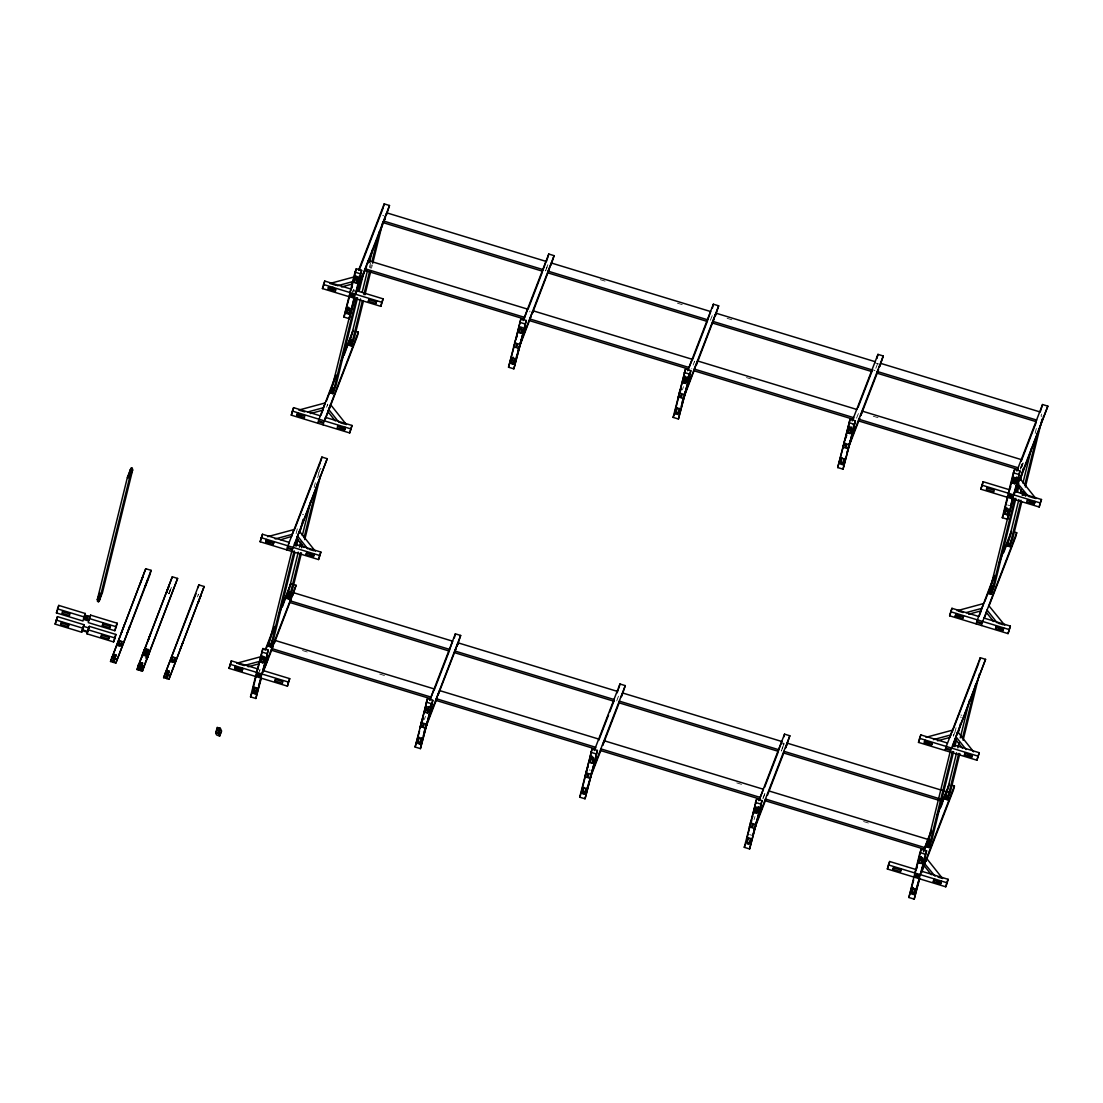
<?xml version="1.0" encoding="UTF-8"?>
<svg xmlns="http://www.w3.org/2000/svg" width="1103" height="1103" viewBox="0 0 1103 1103"><rect width="100%" height="100%" fill="white"/><g stroke="black" fill="none" stroke-linecap="round" stroke-linejoin="round"><path stroke-width="0.75" stroke-dasharray="5 3.75" d="M169.71 593.455L168.552 593.552L169.283 592.89M198.264 594.972L198.457 594.159L197.409 596.888M353.015 291.426L353.415 289.799L354.477 290.117L353.47 294.198M327.357 405.766L327.756 404.139L326.543 407.255M296.1 533.659L297.327 528.682M314.121 487.554L315.348 482.59M317.692 477.709L319.318 471.091M369.381 267.56L370.608 262.597M370.387 268.126L371.201 264.817M371.504 268.208L372.318 264.899M529.771 311.873L529.978 311.06M545.764 270.125L545.571 270.938L547.143 266.857M694.366 362.032L694.559 361.219L691.733 368.857M781.503 742.609L784.164 743.422L783.957 744.235L781.31 743.436M953.75 734.501L953.35 736.142L954.564 733.012M954.867 732.64L956.08 727.677M1035.152 433.355L1036.379 428.391M1041.535 414.039L1041.025 416.079L1042.087 416.396M424.434 719.514L425.427 716.302M682.426 389.883L683.433 386.67M754.038 819.626L755.004 816.482M168.676 593.814L170.262 589.719M169.807 591.525L171.392 587.43M169.076 593.704L170.662 589.609M352.091 293.205L353.415 289.799M318.822 472.718L320.408 468.623L321.469 468.954M258.681 672.995L260.005 669.59L259.591 671.217L260.653 671.548M546.288 268.76L547.874 264.665M710.36 320.284L712.786 314.286M616.742 700.901L619.045 694.628M856.521 418.202L858.947 412.191M877.574 363.632L874.734 371.27L874.941 370.456L872.294 369.643M763.097 797.993L765.206 792.533M782.055 748.882L784.164 743.422M762.904 798.806L765.013 793.36M782.909 746.965L781.324 751.06L781.531 750.247L778.87 749.433M1020.234 468.444L1022.329 462.984M1022.578 463.15L1020.468 468.61L1021.53 468.94M1020.496 469.285L1022.605 463.825M1023.212 462.902L1020.909 469.175L1023.005 463.729M874.913 362.818L878.898 364.031M600.28 279.666L606.843 281.679M677.449 303.187L684.025 305.2M727.098 318.326L733.66 320.325M382.686 215.43L383.747 215.761M746.441 377.584L753.004 379.584M873.259 416.231L879.822 418.244M1007.618 504.981L1009.741 505.629M302.484 514.343L303.546 514.66M960.823 714.978L961.885 715.309M960.327 717.033L961.389 717.35M302.498 650.549L309.074 652.549M379.68 674.071L386.243 676.07M736.763 782.896L743.339 784.895M863.594 821.556L870.157 823.555M589.167 769.908L590.229 770.239M749.613 834.613L751.736 835.261"/><path stroke-width="1.5" d="M56.432 612.91L58.749 605.409L85.289 613.502L83.58 618.549L88.888 620.162L90.598 615.116L117.152 623.209L116.146 627.29L114.822 630.709L88.281 622.616L88.681 620.989L83.373 619.362L82.973 621.003L56.432 612.91L57.742 609.49M58.073 608.139L58.749 605.409M55.15 624.133L57.466 616.646L84.021 624.725L82.298 629.772L87.606 631.399L89.329 626.352L115.87 634.446L114.864 638.527L113.554 641.932L86.999 633.839L87.413 632.212L82.105 630.585L81.691 632.226L55.15 624.133L57.466 616.646M60.762 624.532L61.161 622.892L68.593 625.153L68.193 626.794L60.762 624.532L61.644 622.257M83.58 618.549L85.289 613.502M84.283 617.583L84.697 615.957L86.82 616.605L87.013 615.777L84.89 615.143M82.298 629.772L84.021 624.725M83.015 628.82L83.414 627.18M87.013 615.777L86.158 618.3L86.82 616.605M87.22 618.631L88.075 616.108L90.198 616.756L90.598 615.116M87.882 616.922L88.075 616.108M88.888 620.162L89.288 618.535L115.829 626.628L117.152 623.209M87.606 631.399L89.329 626.352M97.257 599.88L127.397 477.365L130.554 469.175L132.677 469.823L102.538 592.339L99.38 600.528L97.257 599.88L99.89 593.056M97.547 601.397L101.752 592.862L98.608 601.728L97.547 601.397L98.608 598.667M128.182 476.841L131.326 467.989L132.388 468.306L131.877 470.347L129.244 477.172L128.182 476.841L131.326 467.989M129.327 474.152L130.554 469.175M98.608 601.728L99.118 599.687M129.244 477.172L132.388 468.306M99.38 600.528L129.52 478.013L132.677 469.823M102.386 625.594L102.786 623.967L110.217 626.228L109.817 627.869L102.386 625.594L103.268 623.319M101.118 636.831L101.517 635.19L108.949 637.451L108.549 639.092L101.118 636.831L101.986 634.556M114.822 630.709L115.829 626.628M113.554 641.932L115.87 634.446M110.521 661.483L145.748 568.721L151.056 570.334L150.049 574.415L115.829 663.096L113.706 662.448L116.036 654.961L114.974 654.63L112.644 662.131L110.521 661.483L145.748 568.721M112.644 662.131L114.974 654.63M113.706 662.448L116.036 654.961M121.661 631.743L121.454 632.557L124.294 624.918L124.087 625.732M121.151 644.193L121.826 641.477L119.703 640.829L118.697 644.91L120.82 645.558M115.829 663.096L151.056 570.334M126.969 633.356L126.762 634.184L129.602 626.545L129.396 627.359M140.081 583.997L139.888 584.811L142.714 577.172L142.508 577.986M145.389 585.61L145.196 586.424L148.023 578.785L147.83 579.599M141.515 662.724L139.199 670.21L137.075 669.576L138.992 663.703L137.668 667.122L139.791 667.77L141.515 662.724L142.577 663.041L141.97 665.495L138.785 664.53M137.668 667.122L172.302 576.8L177.611 578.427L142.384 671.189L140.26 670.541L142.177 664.682L141.115 664.351L139.199 670.21M144.355 649.653L141.846 656.754L144.355 649.653L148.078 650.784M142.577 663.041L140.867 668.087L142.99 668.735L144.3 665.33L142.384 671.189M143.845 655.596L146.244 648.922L148.367 649.57L146.313 656.382M144.19 655.734L146.244 648.922M150.835 633.012L148.009 640.65L150.311 634.377M145.968 656.244L148.367 649.57M142.99 668.735L177.611 578.427M147.154 658.367L149.663 651.28L147.154 658.367L145.568 657.884M172.302 576.8L137.075 669.576M163.616 677.656L198.843 584.893L204.152 586.506L168.924 679.283L166.801 678.635L169.117 671.134L168.056 670.817L165.74 678.304L163.616 677.656L196.003 593.731M165.74 678.304L168.056 670.817M168.456 673.864L169.117 671.134M172.799 657.002L171.792 661.097L173.916 661.745L174.922 657.65L172.799 657.002L170.951 661.786L173.074 662.434L174.922 657.65M168.924 679.283L204.152 586.506M180.065 649.543L179.858 650.356L182.698 642.718L182.491 643.532M198.168 587.623L198.843 584.893M198.485 601.797L198.278 602.61L201.118 594.972L200.911 595.785M258.074 675.45L257.675 677.09L229.01 668.349L231.327 660.849L257.868 668.942L262.9 648.523L268.208 650.136L263.19 670.555L289.731 678.648L287.414 686.149L258.736 677.407L259.136 675.781M294.322 543.958L320.863 552.051L318.546 559.552L260.143 541.752L262.473 534.252L289.014 542.345L288.614 543.972M325.054 419.002L325.454 417.361L352.009 425.455L349.692 432.955L291.289 415.155L293.605 407.655L320.146 415.748M351.499 295.659L351.099 297.286L322.421 288.559L324.737 281.058L351.292 289.151M230.32 664.93L231.327 660.849M262.473 534.252L260.143 541.752M293.605 407.655L291.289 415.155M324.075 283.774L324.737 281.058M220.586 732.93L219.373 736.059L216.574 734.915L215.761 733.192L217.181 727.415L220.366 728.38L221.62 731.068L219.759 735.894L220.462 732.516M216.298 733.343L217.718 727.58L215.761 733.192M218.422 733.991L219.842 728.214L218.091 733.288L219.759 735.894M296.9 415.541L297.3 413.915L304.731 416.176L304.331 417.803L296.9 415.541L297.769 413.267M235.601 666.088L235.201 667.715L236.607 669.493L242.233 667.977M218.946 734.157L220.366 728.38M236.607 669.493L237.007 667.866M267.629 542.897L268.029 541.27L266.623 539.491L266.223 541.118L267.629 542.897L271.848 541.752M298.775 416.3L299.175 414.673L297.755 412.894L297.355 414.521L298.775 416.3L302.98 415.155M334.126 288.559L329.907 289.703L330.307 288.076L333.12 287.304M242.053 671.01L242.453 669.369L235.022 667.108L234.622 668.735L242.053 671.01L242.922 668.735M273.186 544.413L273.585 542.773L266.154 540.511L265.754 542.138L273.186 544.413L274.068 542.138M250.533 696.862L255.951 674.802L261.259 676.415L255.841 698.475L250.533 696.862L251.842 693.442M262.9 648.523L256.158 673.988L261.466 675.601L268.208 650.136M286.697 549.846L287.097 548.205L292.405 549.818L292.005 551.459M317.829 423.235L318.229 421.608L323.537 423.221L323.138 424.862M343.943 317.057L349.375 295.011L354.683 296.624L349.251 318.684L343.943 317.057L349.127 297.948M355.001 272.138L349.568 294.198L354.876 295.811L361.619 270.345L356.31 268.732L355.001 272.138L360.309 273.765M252.615 690.299L256.103 676.167M351.678 287.58L356.31 268.732M260.763 662.214L262.169 656.506L264.293 657.154L262.886 662.862L260.763 662.214L262.776 655.954M291.716 536.389L280.755 539.725M292.116 534.748L294.074 529.523L267.657 536.665M322.876 409.737L325.22 402.926L298.789 410.068L304.8 411.902M346.549 313.459L347.955 307.751L350.078 308.399L348.672 314.107L346.549 313.459L348.562 307.199M354.173 282.423L355.58 276.715L357.703 277.363L356.297 283.071L354.173 282.423L355.979 275.722M258.281 674.636L258.681 672.995L230.017 664.268M351.692 294.846L352.091 293.205L323.427 284.464M259.343 674.953L259.743 673.326L288.407 682.068L289.731 678.648M352.56 295.976L352.16 297.617L380.825 306.358L383.141 298.858L356.6 290.765M352.753 295.163L353.153 293.536L381.831 302.263L383.141 298.858M255.248 693.897L256.654 688.189L254.531 687.541L253.125 693.263L255.248 693.897L256.13 691.636M294.873 552.603L273.696 638.692L270.538 646.882L268.415 646.234L292.033 550.204M357.551 297.755L335.974 385.499L332.816 393.688L330.693 393.04L350.644 311.915M351.457 308.606L353.898 298.665M261.411 677.78L255.841 698.475M354.821 297.989L349.251 318.684M355.993 293.219L361.619 270.345M265.644 665.233L268.153 658.146L267.739 659.773L266.154 659.291M357.455 284.96L359.054 285.443L361.563 278.356L359.964 277.859M304.083 547.46L296.886 538.402L299.354 531.122L315.279 551.183M335.229 420.863L328.032 411.805L330.486 404.525L346.411 424.586M270.538 646.882L294.156 550.852M295.383 545.888L297.01 539.27M332.816 393.688L356.434 297.658M358.061 291.04L361.729 276.136M329.894 406.979L328.032 411.805M359.054 285.443L361.563 278.356M296.5 545.985L298.127 539.353M299.754 532.735L303.022 519.485M359.192 291.137L364.073 271.269M364.845 270.428L368.402 260.611L527.689 309.157L524.118 318.974L364.845 270.428L366.43 266.333M272 648.316L271.793 649.129L274.992 640.402L434.265 688.948L433.865 690.588M274.426 642.318L274.992 640.402M367.837 262.514L368.402 260.611M301.491 552.865L292.13 590.946L288.972 599.136L286.849 598.488L298.251 552.12M299.464 547.157L300.692 542.193M302.319 535.575L310.867 500.803M363.356 301.326L354.408 337.752L351.237 345.928L349.113 345.28L360.516 298.927M362.156 292.309L367.437 270.786M369.477 262.514L372.731 249.264M292.64 595.703L296.087 585.293L290.778 583.666L282.437 606.76M320.918 461.151L321.911 457.069L327.219 458.696L299.34 532.459M383.527 206.606L384.189 203.876L389.497 205.503L386.67 214.327M288.972 599.136L300.374 552.768M301.588 547.805L302.401 544.496M304.028 537.878L317.471 483.238M351.237 345.928L362.239 301.229M363.866 294.611L369.574 271.435M372.014 261.494L379.335 231.699M304.745 539.615L320.628 475.048M364.983 294.708L370.691 271.531M372.731 263.245L382.906 221.855M290.254 600.845L289.855 602.472L449.128 651.018L452.699 641.201L293.412 592.656L290.254 600.845L449.541 649.377M383.265 222.682L386.836 212.865L546.109 261.411L542.552 271.228L383.265 222.682L385.374 217.222M383.637 221.593L383.83 220.779M292.846 594.558L293.412 592.656M386.271 214.768L386.836 212.865M355.704 331.286L358.365 332.1L357.358 336.181L325.578 418.52M274.964 681.034L275.364 679.407L282.809 681.668L282.396 683.308L274.964 681.034L275.847 678.759M314.245 554.009L313.542 556.698L306.11 554.437L306.51 552.81L313.941 555.071M368.388 301.243L368.788 299.616L376.22 301.877L375.82 303.504L368.388 301.243L369.257 298.968M313.845 555.636L311.501 556.27L311.901 554.63M344.991 429.039L342.647 429.674L343.047 428.033L345.391 427.399L344.674 430.101L337.242 427.84L337.642 426.213L345.074 428.474M287.414 686.149L288.407 682.068M318.546 559.552L320.863 552.051M349.692 432.955L352.009 425.455M380.825 306.358L381.831 302.263M426.764 724.809L420.422 748.634L415.114 747.021L427.481 698.682L432.79 700.308L427.771 720.728M520.175 345.018L513.846 368.843L508.538 367.23L520.892 318.891L526.214 320.504L521.181 340.924M419.526 731.041L415.114 747.021M420.298 727.897L421.456 723.182M422.463 719.101L427.481 698.682M514.481 344.963L508.538 367.23M515.873 339.31L520.892 318.891M425.344 712.386L426.751 706.665L428.874 707.313L427.468 713.034L425.344 712.386L426.323 708.347L428.447 708.995L429.26 706.347M518.768 332.596L520.175 326.874L522.298 327.522L520.892 333.23L518.768 332.596L520.078 329.177M512.44 360.212L513.185 357.234M431.108 697.137L430.708 698.764L271.435 650.218L271.834 648.592L431.108 697.137L434.265 688.948M419.843 744.07L421.249 738.348L419.126 737.7L417.72 743.422L419.843 744.07L420.712 741.795M513.253 364.28L514.66 358.558L512.537 357.91L511.13 363.632L513.253 364.28L514.136 362.005M420.422 748.634L432.79 700.308M513.846 368.843L526.214 320.504M436.416 698.75L436.016 700.391L595.289 748.937L595.703 747.296L436.416 698.75L439.573 690.561L598.86 739.107M529.991 318.684L529.426 320.601L688.713 369.133M532.432 312.687L532.625 311.859M532.597 312.411L532.997 310.77L692.27 359.316L689.113 367.506L529.84 318.96L532.997 310.77M454.353 637.92L455.36 633.839L460.668 635.452L457.221 645.875M551.252 264.499L554.092 255.662L548.784 254.035L546.55 261.287M548.26 271.214L547.86 272.841L707.133 321.387L710.69 311.57L551.417 263.024L548.26 271.214L707.533 319.76M455.001 650.729L454.808 651.542L458.007 642.815L617.28 691.36M457.442 644.717L458.007 642.815M550.852 264.927L551.417 263.024M591.36 774.968L585.017 798.793L579.709 797.179L592.077 748.84L597.385 750.467L592.352 770.887M684.77 395.177L678.428 419.002L673.12 417.389L685.487 369.05L690.795 370.677L685.776 391.096M581.019 793.774L586.038 773.355M587.044 769.26L589.36 759.843M590.133 756.699L592.077 748.84M674.829 412.412L679.076 395.122M680.468 389.469L685.487 369.05M589.94 762.545L591.346 756.823L593.469 757.471L592.063 763.193L589.94 762.545L591.732 755.858M675.712 413.79L677.118 408.069L679.241 408.717L677.835 414.438L675.712 413.79L676.594 411.516M683.35 382.755L684.756 377.033L686.879 377.681L685.473 383.403L683.35 382.755L684.673 379.335M584.425 794.229L585.831 788.507L583.708 787.859L582.301 793.581L584.425 794.229L585.307 791.954M585.017 798.793L597.385 750.467M678.428 419.002L690.795 370.677M694.587 368.843L694.021 370.76L853.295 419.305L853.694 417.665L694.421 369.119L697.579 360.943L856.852 409.475M697.013 362.846L697.22 362.032M618.948 688.079L619.955 683.998L625.263 685.611L621.816 696.034M712.359 308.288L713.365 304.207L718.673 305.821L715.227 316.244M713.007 321.097L712.441 323L871.728 371.546M622.023 694.89L622.23 694.063L621.168 696.793M715.447 315.086L715.64 314.272M715.599 314.824L715.999 313.183L875.286 361.729M755.941 825.127L749.599 848.965L744.291 847.338L756.658 799.013L761.966 800.626L756.948 821.046M849.351 445.336L843.023 469.161L837.701 467.548L850.068 419.223L855.376 420.836L850.358 441.255M746.772 839.218L750.633 823.514M752.025 817.861L756.658 799.013M844.043 443.723L837.701 467.548M845.05 439.642L850.068 419.223M754.521 812.704L755.927 806.982L758.051 807.63L756.644 813.352L754.521 812.704L755.5 808.664L757.954 810.029L756.644 813.352M847.945 432.914L849.351 427.192L851.475 427.84L850.068 433.562L847.945 432.914L849.255 429.508M760.284 797.455L759.884 799.096L600.611 750.55L601.011 748.909L760.284 797.455L763.441 789.279L604.168 740.733L602.541 745.366M842.43 464.597L843.836 458.876L841.713 458.228L840.307 463.949L842.43 464.597L843.312 462.322M749.599 848.965L761.966 800.626M843.023 469.161L855.376 420.836M858.603 420.919L859.003 419.292L1018.29 467.824L1017.89 469.464L858.603 420.919L859.664 418.189M858.975 419.829L859.168 419.016M778.704 749.709L778.304 751.336L619.031 702.804L619.431 701.163L778.704 749.709L781.875 741.519L622.588 692.974M783.875 736.873L784.536 734.157L789.845 735.77L785.791 747.779M876.954 358.447L877.96 354.366L883.269 355.979L879.808 366.403M1036.31 421.704L877.037 373.172L877.436 371.532L1036.71 420.078M877.395 372.069L877.602 371.256M880.029 365.258L880.235 364.431L879.174 367.161M916.428 876.099L916.028 877.726L887.35 868.999L889.68 861.498L916.221 869.591M952.675 744.608L979.216 752.701L976.9 760.201L918.496 742.402L920.812 734.901L947.367 742.995M983.807 618.011L1010.362 626.104L1008.032 633.605L949.628 615.805L951.958 608.304L978.499 616.398M1009.838 496.309L1009.438 497.936L980.774 489.194L983.09 481.708L1009.631 489.801M889.68 861.498L887.35 868.999M920.812 734.901L918.496 742.402M951.958 608.304L949.628 615.805M982.428 484.424L983.09 481.708M892.961 869.385L893.375 867.758L900.806 870.019L900.406 871.646L892.961 869.385L893.844 867.11M924.976 740.141L924.107 742.788L931.539 745.049L932.421 742.774M963.553 616.177L962.671 618.452L955.239 616.191L956.108 613.544L957.514 615.322L957.114 616.949L961.333 615.805M930.201 742.402L925.982 743.546L926.382 741.919M931.539 745.049L931.938 743.422L924.507 741.161M962.671 618.452L963.084 616.825L955.639 614.564M908.886 897.497L914.304 875.451L919.612 877.064L914.194 899.124L908.886 897.497L913.67 879.96M919.93 852.578L914.511 874.638L919.819 876.251L926.561 850.785L921.239 849.172L919.93 852.578L925.238 854.205M945.037 750.481L945.436 748.854L950.758 750.467L950.345 752.108M976.183 623.884L976.582 622.257L981.891 623.871L981.491 625.511M1002.296 517.707L1007.715 495.661L1013.023 497.274L1007.604 519.334L1002.296 517.707L1003.178 515.432M1013.34 472.787L1007.921 494.847L1013.23 496.46L1019.972 470.995L1014.663 469.382L1013.34 472.787L1018.648 474.4M916.607 868.02L921.239 849.172M1003.606 514.301L1007.48 498.597M1010.017 488.229L1014.663 469.382M919.116 862.863L920.522 857.155L922.646 857.803L921.239 863.511L919.116 862.863L921.129 856.604M925.996 737.314L952.427 730.172L949.959 737.438L937.564 740.789M981.215 610.386L983.559 603.562L957.142 610.717M1004.888 514.108L1006.294 508.4L1008.418 509.048L1007.011 514.756L1004.888 514.108L1006.915 507.849M1012.526 483.073L1013.933 477.365L1016.056 477.999L1014.65 483.721L1012.526 483.073L1013.836 479.667M916.634 875.286L917.034 873.645L888.356 864.904M983.063 605.616L983.559 603.562M1010.045 495.495L1010.445 493.854L981.78 485.113M917.489 876.416L917.089 878.057L945.754 886.798L947.077 883.379L948.084 879.298L921.529 871.205L926.561 850.785M917.696 875.603L918.096 873.976L946.76 882.703L948.084 879.298M1010.899 496.626L1010.5 498.266L1039.178 506.994L1041.494 499.507L1014.953 491.414M1011.106 495.812L1011.506 494.185L1040.17 502.913L1041.494 499.507M924.865 847.628L924.466 849.255L765.192 800.709L765.592 799.082L924.865 847.628L928.037 839.438L768.75 790.892M1021.047 461.275L1021.447 459.648L862.16 411.102M953.626 751.598L932.049 839.342L928.891 847.531L926.768 846.883L949.973 752.508M1015.904 498.404L994.327 586.148L991.17 594.338L989.046 593.69L1008.997 512.564M1011.037 504.278L1012.664 497.66M919.75 878.429L914.194 899.124M1013.174 498.639L1007.604 519.334M1014.346 493.868L1019.972 470.995M923.983 865.883L926.589 858.382L942.527 878.443L938.019 877.064M924.631 863.608L935.013 876.154M973.632 751.832L957.707 731.772L955.239 739.051L962.436 748.11M1017.807 484.451L1017.407 486.092L1018.455 483.362M1018.055 483.817L1028.423 496.35L1034.435 498.184M928.891 847.531L952.509 751.501M953.723 746.538L955.363 739.92M991.17 594.338L1014.788 498.308M1016.414 491.69L1018.041 485.058M925.996 860.836L926.589 858.382M957.101 734.226L957.707 731.772M988.743 605.588L1004.764 625.236M1019.503 480.632L1020.013 478.592L1035.938 498.639M954.853 746.634L956.48 740.003M958.107 733.385L960.548 723.458M1017.531 491.773L1018.758 486.809M1020.385 480.191L1023.239 468.596M943.299 799.868L942.9 801.509L783.613 752.963L784.012 751.322L943.299 799.868L946.457 791.678L787.184 743.146M946.057 793.319L946.457 791.678M959.844 753.514L950.469 791.596L947.312 799.772L945.188 799.124L956.591 752.77M957.818 747.806L959.031 742.843M960.258 737.879L969.62 699.798M1021.709 501.975L1012.747 538.402L1009.59 546.578L1007.466 545.93L1018.869 499.576M1020.496 492.958L1021.309 489.649M1022.936 483.017L1031.498 448.259M979.257 661.8L980.264 657.719L985.572 659.346L957.073 734.681M1010.403 535.203L1011.396 531.122L998.573 564.378M1019.958 479.902L1047.85 406.138L1042.542 404.525L1040.308 411.777M947.312 799.772L958.714 753.418M962.381 738.514L975.824 683.888M1009.59 546.578L1020.992 500.224M1022.219 495.261L1023.032 491.952M1024.659 485.32L1037.689 432.348M963.098 740.265L979.381 674.043M1023.336 495.357L1024.149 492.035M1025.376 487.071L1042.073 419.195M951.779 785.129L954.44 785.943L953.433 790.024L925.927 861.278M1014.057 531.936L1016.718 532.749L1015.711 536.83L988.826 606.498M941.493 881.256L940.749 883.944L933.317 881.683L933.717 880.056L941.149 882.317M964.449 755.086L964.863 753.459L972.294 755.72L971.895 757.347L964.449 755.086L965.332 752.811M1003.33 629.689L1000.986 630.323L1001.386 628.682L1003.73 628.048L1003.027 630.751L995.595 628.489L995.995 626.862L1003.427 629.124M941.093 882.896L938.75 883.531L939.149 881.89M972.198 756.286L969.854 756.92L970.254 755.279M1034.504 503.092L1032.16 503.726L1032.56 502.099L1034.904 501.465L1034.159 504.154L1026.728 501.893L1027.127 500.252L1034.573 502.527M945.754 886.798L946.76 882.703M976.9 760.201L979.216 752.701M1008.032 633.605L1010.362 626.104M1039.178 506.994L1040.17 502.913M356.297 283.071L358.103 276.37M254.903 687.155L253.428 691.926L255.662 692.822L253.538 692.174M255.551 692.574L257.027 687.803M263.024 670.321L264.527 665.495M258.585 685.845L260.542 679.558M262.969 671.686L264.927 665.399M514.536 359.771C514.632 366.279 508.524 361.494 512.909 357.524M518.038 350.34L522.519 335.863M515.611 359.357L522.919 335.767M421.622 737.976C422.38 745.352 414.921 743.091 419.498 737.328M424.131 731.744L426.613 723.706M423.18 736.004L430.97 710.842M684.646 379.432L685.142 376.068M679.627 408.344C680.372 415.734 672.927 413.46 677.504 407.696M685.473 383.403L687.266 376.716M682.137 402.112L683.626 397.287M684.618 394.074L687.114 386.036M681.171 406.373L687.996 384.354M586.203 788.135C586.961 795.525 579.516 793.25 584.08 787.487M589.719 778.69L593.193 767.426M587.279 787.749L595.551 761.001L593.69 765.827M849.241 429.591L849.724 426.227M844.209 458.503C844.967 465.893 837.522 463.618 842.085 457.855M850.068 433.562L851.847 426.875M847.711 449.059L850.206 441.021M846.732 453.388L853.557 431.37M750.798 838.294C751.557 845.684 744.098 843.409 748.675 837.646M757.623 809.312L758.437 806.665M753.804 830.449L756.782 820.811M752.839 834.764L758.685 815.875M1014.65 483.721L1016.442 477.02M914.015 893.458L911.781 892.575L913.256 887.805M914.883 890.052L913.904 893.223L911.781 892.575M915.959 889.638L918.882 880.208M921.322 872.335L923.266 866.048M68.193 626.794L69.075 624.519M81.691 632.226L82.573 629.951M86.999 633.839L87.882 631.564M109.817 627.869L110.7 625.594M108.549 639.092L109.418 636.817M119.703 640.829L117.856 645.6L119.979 646.248L121.826 641.477M140.26 670.541L141.57 667.136L140.508 666.805M166.801 678.635L168.125 675.215L167.063 674.898M322.421 288.559L323.744 285.139M349.968 292.557L352.422 286.228M358.53 270.387L384.189 203.876M359.357 269.725L383.182 207.957M358.158 282.092L359.743 277.997M355.276 294.184L389.497 205.503M356.724 291.923L366.499 266.595M367.726 263.424L385.443 217.498M348.672 314.107L349.982 310.701L347.859 310.053M335.946 374.813L318.436 420.794L323.744 422.408L358.365 332.1M341.447 360.571L353.057 330.473L344.108 355.152M320.89 415.321L322.724 410.578M326.391 401.065L336.167 375.737M330.693 393.04L332.803 387.58M349.113 345.28L351.223 339.834M351.499 340.675L349.913 344.77L350.975 345.087M332.554 392.847L335.188 386.022M351.499 343.722L353.084 339.627M229.01 668.349L229.879 666.074M375.82 303.504L376.688 301.229M321.911 457.069L287.29 547.391L292.598 549.004L327.219 458.696M294.639 529.247L320.297 462.736M296.886 538.402L298.265 534.776M295.053 543.545L298.113 535.617M256.558 672.347L258.392 667.605M265.12 650.177L274.275 626.435M278.563 615.35L290.778 583.666M265.947 649.515L273.268 630.516M263.148 659.884L264.21 657.154M268.415 646.234L269.463 643.504M286.849 598.488L289.469 591.663M262.886 662.862L264.196 659.456L262.073 658.808M270.8 644.676L272.372 640.581M288.696 598.281L291.33 591.47M306.11 554.437L306.979 552.162M265.272 660.518L266.857 656.437M261.866 673.974L296.087 585.293M263.314 671.713L273.089 646.386M274.302 643.214L291.44 598.377M517.004 336.387L514.563 342.716L516.687 343.364L515.68 347.459L513.557 346.811L515.391 342.054M523.112 320.546L548.784 254.035M528.227 308.799L542.276 272.372M520.892 333.23L522.202 329.825L519.734 328.556L520.064 329.273M554.092 255.662L519.871 344.343L517.748 343.695L516.742 347.776L518.865 348.424L531.012 316.506M532.308 313.583L549.432 268.746M422.973 717.763L421.139 722.52L423.262 723.168L422.27 727.249L420.146 726.601L423.194 718.687M429.701 700.35L455.36 633.839M434.196 690.175L449.472 650.591M427.468 713.034L428.35 710.759M431.962 706.775L429.577 711.435L431.962 706.775L430.721 704.1M460.668 635.452L426.461 724.133L424.324 723.485L423.331 727.566L425.455 728.214L436.443 699.716M438.125 694.931L456.022 648.536M680.978 388.132L679.145 392.889L681.268 393.537L680.261 397.618L678.138 396.97L681.199 389.056M687.707 370.718L713.365 304.207M692.201 360.543L707.478 320.959M673.12 417.389L674.443 413.97M689.968 377.143L687.583 381.803L689.968 377.143L688.727 374.469M718.673 305.821L684.453 394.502L682.33 393.854L681.323 397.935L683.446 398.583L695.069 368.03M712.814 321.911L715.999 313.183M696.283 365.327L714.027 318.919M588.175 766.337L585.734 772.679L587.858 773.327L586.851 777.408L584.728 776.76L587.168 770.432M594.283 750.509L619.955 683.998M598.777 740.334L608.553 715.006M609.78 711.835L614.054 700.75M617.115 692.836L618.342 689.665M592.063 763.193L593.373 759.774L590.905 758.506M579.709 797.179L580.578 794.905M594.696 761.759L596.558 756.934L594.696 761.759L593.897 760.036L590.712 759.057M625.263 685.611L591.043 774.292L588.919 773.644L587.913 777.725L590.036 778.373L601.038 749.875M602.872 745.118L619.362 702.363M846.787 435.134L843.74 443.048L845.863 443.696L844.857 447.777L842.733 447.129L844.567 442.386M852.288 420.877L877.96 354.366M858.01 407.545L872.059 371.118M854.563 427.316L852.164 431.976L854.563 427.316L853.308 424.627M883.269 355.979L849.048 444.661L846.925 444.013L845.918 448.108L848.042 448.742L859.651 418.657M860.547 415.734L861.76 412.729M877.037 373.172L878.085 370.443M860.878 415.486L878.595 369.574M752.77 816.51L750.316 822.838L752.439 823.486L751.433 827.567L749.309 826.919L751.763 820.591M758.878 800.668L784.536 734.157M764.586 787.335L778.029 752.494M744.291 847.338L745.173 845.063M758.754 811.767L760.615 806.941M789.845 735.77L755.624 824.451L753.501 823.803L752.494 827.898L754.631 828.546L765.62 800.033M785.557 747.779L786.77 744.773M767.454 795.291L783.957 752.522M980.774 489.194L982.084 485.789M955.239 616.191L956.122 613.916M1008.321 493.206L1010.762 486.878M1016.869 471.036L1042.542 404.525M1021.378 460.875L1036.034 422.863M1016.511 482.742L1018.097 478.647M1016.759 482.108L1018.62 477.282M1013.629 494.82L1047.85 406.138M1015.077 492.572L1018.731 483.073M1007.011 514.756L1008.335 511.351L1006.212 510.703M994.299 575.463L976.775 621.444L982.097 623.057L1016.718 532.749M979.23 615.97L981.063 611.214M984.731 601.714L994.506 576.386M1003.675 552.631L1009.783 536.789M989.046 593.69L992.204 585.5M1007.466 545.93L1008.514 543.2M993.527 586.672L990.894 593.483L989.832 593.166M1009.852 544.372L1011.423 540.277M984.538 617.583L986.372 612.841M1034.159 504.154L1035.041 501.879M980.264 657.719L945.643 748.041L950.951 749.654L985.572 659.346M952.372 731.482L978.651 663.386M900.406 871.646L901.275 869.385M995.595 628.489L996.464 626.214M952.799 745.766L955.846 737.852M914.911 872.997L917.351 866.668M923.459 850.827L931.401 830.242M936.902 815.986L949.131 784.316L946.291 793.154M923.68 851.75L924.907 848.579M928.574 839.08L931.621 831.166M940.79 807.41L942.624 802.653M921.501 860.519L922.549 857.803M926.768 846.883L929.402 840.059M945.188 799.124L946.774 795.042M921.239 863.511L922.549 860.106L920.426 859.458M931.249 839.866L928.616 846.69L927.554 846.359M947.05 798.93L949.683 792.106L948.621 791.789M923.625 861.167L925.21 857.072M920.219 874.624L954.44 785.943M921.653 872.363L924.093 866.034M933.317 881.683L934.2 879.408M354.697 276.77L329.935 283.471L335.932 285.305M337.435 285.76L352.946 281.568M341.489 286.945L352.34 284.022M307.847 411.943L323.358 407.738M310.343 413.556L322.752 410.192M275.157 538.953L292.212 534.335M236.635 663.261L261.397 656.561M259.646 661.359L244.135 665.55L238.138 663.716M248.189 666.75L259.04 663.813M966.2 612.592L981.698 608.387M968.696 614.192L981.105 610.841M933.51 739.603L950.565 734.984M880.594 363.342L1039.867 411.888M383.679 221.041L542.952 269.587M712.841 321.373L872.128 369.919M365.245 268.801L524.518 317.347M519.582 322.297L524.89 323.924M684.163 372.469L689.485 374.082M848.759 422.628L854.067 424.241M360.267 276.632L358.406 281.458M524.849 326.819L522.987 331.645M1018.317 478.509L1019.917 478.992M359.564 279.5L361.164 279.983M355.152 278.37L357.275 279.018M684.315 378.715L686.438 379.363M848.91 428.874L851.033 429.522M1015.629 479.667L1013.505 479.019L1013.836 479.736M354.945 278.921L358.144 279.886M519.527 329.108L522.202 329.825M684.122 379.267L686.797 379.983M848.703 429.425L851.888 430.404L852.702 432.128M1013.299 479.571L1016.483 480.536L1017.283 482.273M511.434 362.294L513.557 362.942M676.015 412.467L678.138 413.115M840.61 462.626L842.733 463.274M1008.266 545.42L1009.328 545.737M340.413 422.752L344.922 424.131M958.645 611.172L963.153 612.551M998.766 623.402L1003.261 624.781M292.295 411.061L350.685 428.86M950.634 611.71L1009.038 629.51M130.816 470.03L131.877 470.347M128.693 474.8L129.754 475.131M127.397 477.365L129.52 478.013M309.267 549.349L313.776 550.728M261.149 537.671L319.553 555.457M919.502 738.307L977.906 756.106M269.215 645.71L270.276 646.041M261.576 651.928L266.885 653.555M426.172 702.101L431.48 703.714M590.753 752.26L596.061 753.873M755.348 802.419L760.656 804.032M426.116 708.898L428.791 709.615M755.293 809.23L758.478 810.195L759.278 811.932M86.351 617.487L87.413 617.818M57.425 608.828L83.98 616.908M83.621 626.366L88.929 627.979M56.156 620.051L82.697 628.145M88.006 629.758L114.56 637.851M143.955 651.294L149.263 652.907M145.251 653.004L147.375 653.652M144.148 654.369L146.272 655.017M418.023 742.098L420.146 742.746M582.605 792.257L584.728 792.905M747.2 842.416L749.323 843.064M111.527 657.402L113.65 658.036M114.712 658.367L116.835 659.015M138.082 665.481L140.205 666.129M141.267 666.46L143.39 667.108M164.623 673.575L166.746 674.223M167.808 674.553L169.931 675.201M113.967 658.712L115.029 659.043M137.475 667.935L139.598 668.583M140.66 668.901L142.783 669.549M216.781 729.979L218.904 730.627M215.967 732.64L218.091 733.288M1028.989 499.728L1032.16 503.726M1017.545 485.858L1025.762 496.212M997.264 622.947L986.978 610L986.372 612.455L993.569 621.513M998.877 627.648L1000.986 630.323M955.708 615.171L957.114 616.949M955.846 736.597L966.118 749.544M967.731 754.245L969.854 756.92M924.576 741.767L925.982 743.546M935.565 879.518L938.75 883.531M924.135 865.662L931.332 874.72M328.501 287.924L329.907 289.703M328.625 409.351L338.911 422.297M339.462 425.675L342.647 429.674M297.493 535.948L307.765 548.894M309.392 553.609L311.501 556.27M62.444 611.669L62.03 613.296L69.475 615.571L69.875 613.93L62.444 611.669M166.636 592.077L166.429 592.904L169.255 585.266L166.636 592.077M328.432 287.318L328.032 288.945L335.464 291.206L335.863 289.579L328.432 287.318M454.85 651.004L454.45 652.631L613.723 701.177L614.123 699.55L454.85 651.004M748.303 838.032L746.896 843.74L749.02 844.388L750.426 838.666L748.303 838.032M986.785 487.967L986.385 489.594L993.817 491.855L994.217 490.228L986.785 487.967M912.884 888.191L911.478 893.899L913.601 894.547L915.007 888.839L912.884 888.191"/></g></svg>
